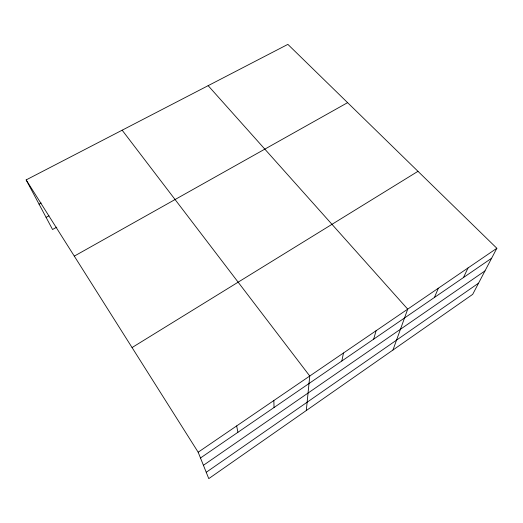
<?xml version="1.0" encoding="UTF-8"?>
<svg xmlns="http://www.w3.org/2000/svg" width="523" height="523" viewBox="0 0 523 523"><rect width="100%" height="100%" fill="white"/><g stroke="black" fill="none" stroke-linecap="round" stroke-linejoin="round"><path stroke-width="0.78" d="M306.295 410.529L309.76 376.017L122.153 130.194M341.846 360.988L343.467 352.999M373.67 339.159L376.102 330.719M392.956 350.024L407.711 309.139L208.154 85.661M434.43 297.463L438.339 288.219M463.463 277.543L468.039 267.946M496.85 248.275L472.694 294.351L208.775 478.623L198.165 452.205L26.15 179.912L287.872 44.377L496.85 248.275L198.165 452.205M206.232 472.295L478.558 283.165M203.421 465.293L484.984 270.901M200.486 457.985L491.64 258.212M132.058 347.566L417.975 171.322M74.292 256.126L347.599 102.652M56.811 227.159L52.542 229.492L26.15 179.912M46.083 217.365L48.953 215.822M39.048 204.14L41.167 203.016M236.671 425.918L237.893 432.312M273.843 400.54L274.045 407.509"/></g></svg>
